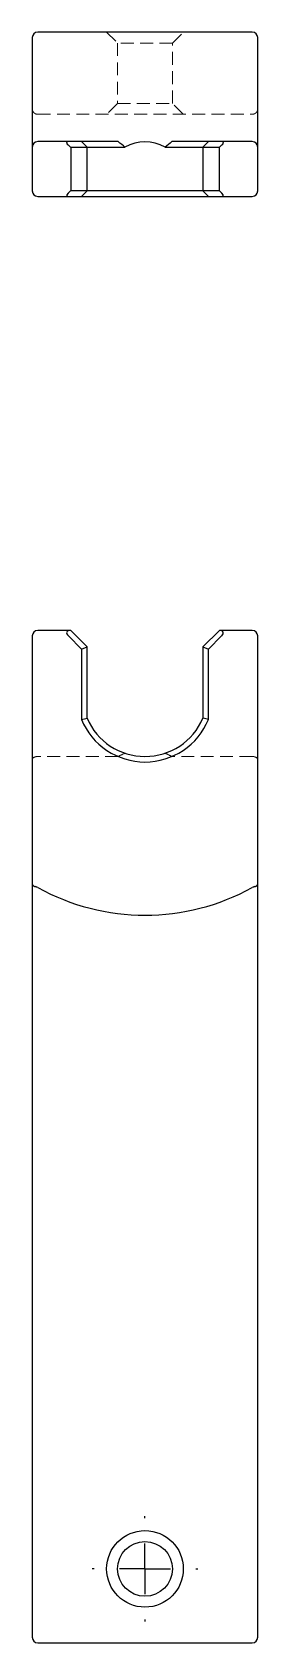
# Model space of a CAD drawing. Header units: millimetres. Extents: x 72 to 231, y 7 to 166.
# Drawn here: x 71.7 to 93.9, y 7 to 166.1 of the extents above.
import ezdxf

# ---------------------------------------------------------------- set-up
doc = ezdxf.new("R2010")
doc.units = ezdxf.units.MM
doc.linetypes.add('HIDDEN', pattern=[1.905, 1.27, -0.635])
doc.layers.add('10', color=7, linetype='Continuous')

# ---------------------------------------------------------------- blocks, each defined once
blk = doc.blocks.new('SW_CENTERMARKSYMBOL_0')
at = {"layer": '10', "color": 0}
for p, q in [((0, 5), (0, 5.2)), ((0, 0), (0, 2.5)), ((-5, 0), (-5.2, 0)), ((0, 0), (-2.5, 0)), ((0, 0), (0, -2.5)), ((0, 0), (2.5, 0)), ((5, 0), (5.2, 0)), ((0, -5), (0, -5.2))]:
    blk.add_line(p, q, dxfattribs=at)

msp = doc.modelspace()

# ---------------------------------------------------------------- linework, layer by layer
at = {"color": 7, "linetype": 'Continuous', "lineweight": 25}
for p, q in [((71.66, 165.57), (71.66, 154.76)), ((93.36, 166.11), (72.2, 166.11)), ((93.9, 154.76), (93.9, 165.57)), ((71.66, 154.76), (71.66, 150.43)), ((75.22, 155.3), (72.2, 155.3)), ((76.53, 155.3), (75.22, 155.3)), ((75.45, 154.76), (77.07, 154.76)), ((75.45, 154.76), (75.45, 150.43)), ((77.07, 154.76), (76.53, 155.3)), ((80.13, 155.3), (76.53, 155.3)), ((77.07, 150.43), (77.07, 154.76)), ((77.07, 154.76), (80.8, 154.76)), ((84.76, 154.76), (88.5, 154.76)), ((89.04, 155.3), (85.43, 155.3)), ((89.04, 155.3), (88.5, 154.76)), ((88.5, 154.76), (90.12, 154.76)), ((88.5, 154.76), (88.5, 150.43)), ((90.34, 155.3), (89.04, 155.3)), ((90.12, 150.43), (90.12, 154.76)), ((93.36, 155.3), (90.34, 155.3)), ((93.9, 150.43), (93.9, 154.76)), ((72.2, 149.89), (75.22, 149.89)), ((75.22, 149.89), (76.53, 149.89)), ((77.07, 150.43), (75.45, 150.43)), ((76.53, 149.89), (77.07, 150.43)), ((76.53, 149.89), (89.04, 149.89)), ((88.5, 150.43), (77.07, 150.43)), ((90.12, 150.43), (88.5, 150.43)), ((88.5, 150.43), (89.04, 149.89)), ((89.04, 149.89), (90.34, 149.89)), ((90.34, 149.89), (93.36, 149.89)), ((75.45, 107), (72.2, 107)), ((77.07, 105.38), (75.45, 107)), ((90.12, 107), (88.5, 105.38)), ((93.36, 107), (90.12, 107)), ((71.66, 106.46), (71.66, 87.83)), ((75.22, 106.46), (76.53, 105.15)), ((76.53, 105.15), (77.07, 105.38)), ((76.53, 105.15), (76.53, 98.22)), ((77.07, 98.33), (77.07, 105.38)), ((88.5, 105.38), (89.04, 105.15)), ((88.5, 105.38), (88.5, 98.33)), ((89.04, 105.15), (90.34, 106.46)), ((89.04, 98.22), (89.04, 105.15)), ((93.9, 87.83), (93.9, 106.46)), ((71.66, 81.95), (71.66, 7.54)), ((93.9, 7.54), (93.9, 81.95)), ((72.2, 7), (93.36, 7))]:
    msp.add_line(p, q, dxfattribs=at)
at = {"color": 7, "linetype": 'HIDDEN', "lineweight": 18}
for p, q in [((79, 166.11), (80.08, 165.03)), ((85.48, 165.03), (86.56, 166.11)), ((85.48, 165.03), (80.08, 165.03)), ((80.08, 165.03), (80.08, 159.08)), ((85.48, 159.08), (85.48, 165.03)), ((72.2, 158), (93.36, 158)), ((80.08, 159.08), (79, 158)), ((80.08, 159.08), (85.48, 159.08)), ((86.56, 158), (85.48, 159.08)), ((80.13, 94.56), (72.2, 94.56)), ((93.36, 94.56), (85.43, 94.56))]:
    msp.add_line(p, q, dxfattribs=at)
at = {"color": 7, "linetype": 'Continuous', "lineweight": 25}
for radius in [3.78, 2.7]:
    msp.add_circle((82.78, 14.3), radius, dxfattribs=at)
for centre, radius, start, end in [((72.2, 165.57), 0.54, 90, 180), ((93.36, 165.57), 0.54, 0, 90), ((72.2, 154.76), 0.54, 90, 180), ((93.36, 154.76), 0.54, 0, 90), ((72.2, 150.43), 0.54, 180, 270), ((93.36, 150.43), 0.54, 270, 0), ((72.2, 106.46), 0.54, 90, 180), ((93.36, 106.46), 0.54, 0, 90), ((82.78, 100.77), 6.76, 202.1804, 337.8196), ((82.78, 100.77), 6.21, 203.1374, 336.8626), ((82.78, 100.77), 21.89, 241.1067, 298.8933), ((72.2, 7.54), 0.54, 180, 270), ((93.36, 7.54), 0.54, 270, 0)]:
    msp.add_arc(centre, radius, start, end, dxfattribs=at)
for centre, major_axis, ratio, start_param, end_param in [((75.99, 154.76), (0.927, -0.48), 0.267949, 2.663934, 4.234731), ((82.78, 144.95), (0, 10.34), 0.600861, 5.9585, 6.60787), ((89.58, 154.76), (0.927, 0.48), 0.267949, 5.190047, 6.760844), ((75.99, 150.43), (0.927, 0.48), 0.267949, 2.048455, 3.619251), ((89.58, 150.43), (0.927, -0.48), 0.267949, 5.805527, 7.376323), ((75.99, 106.46), (0.923, -0.382), 0.414214, 2.356194, 3.926991), ((89.58, 106.46), (0.923, 0.382), 0.414214, 5.497787, 7.068583)]:
    msp.add_ellipse(centre, major_axis=major_axis, ratio=ratio, start_param=start_param, end_param=end_param, dxfattribs=at)
at = {"color": 7, "linetype": 'HIDDEN', "lineweight": 18}
for centre, start_param, end_param in [((72.2, 94.25), 1.570796, 3.141593), ((93.36, 94.25), 0, 1.570796)]:
    msp.add_ellipse(centre, major_axis=(0.54, 0), ratio=0.565773, start_param=start_param, end_param=end_param, dxfattribs=at)
for points, knots in [([(71.66, 158.54), (71.66, 158.52), (71.67, 158.47), (71.68, 158.4), (71.7, 158.35), (71.72, 158.3), (71.75, 158.24), (71.81, 158.17), (71.88, 158.1), (71.95, 158.07), (71.97, 158.05)], [0, 0, 0, 0, 0.126973, 0.240565, 0.34078, 0.427622, 0.50113, 0.680825, 0.846896, 1, 1, 1, 1]), ([(93.59, 158.05), (93.61, 158.06), (93.64, 158.08), (93.69, 158.11), (93.74, 158.15), (93.78, 158.2), (93.83, 158.27), (93.89, 158.38), (93.89, 158.48), (93.9, 158.54)], [0, 0, 0, 0, 0.090476, 0.185502, 0.285268, 0.389908, 0.499551, 0.708182, 1, 1, 1, 1])]:
    msp.add_open_spline(points, degree=3, knots=knots, dxfattribs=at)
for points in [[(72.2, 158), (72.13, 158), (72.05, 158.02), (71.97, 158.05)], [(93.59, 158.05), (93.51, 158.02), (93.43, 158), (93.36, 158)], [(80.8, 94.88), (80.6, 94.79), (80.38, 94.69), (80.13, 94.56)], [(85.43, 94.56), (85.19, 94.68), (84.97, 94.79), (84.76, 94.88)]]:
    msp.add_open_spline(points, degree=3, dxfattribs=at)
at = {"color": 7, "linetype": 'Continuous', "lineweight": 25}
for points in [[(80.8, 154.76), (80.6, 154.91), (80.38, 155.08), (80.13, 155.3)], [(85.43, 155.3), (85.19, 155.09), (84.97, 154.91), (84.76, 154.76)], [(76.53, 98.22), (76.71, 98.26), (76.89, 98.29), (77.07, 98.33)], [(89.04, 98.22), (88.86, 98.26), (88.68, 98.29), (88.5, 98.33)], [(71.66, 87.83), (71.66, 85.78), (71.66, 83.85), (71.66, 81.95)], [(93.9, 81.95), (93.9, 83.85), (93.9, 85.78), (93.9, 87.83)], [(72.2, 81.6), (72.13, 81.64), (72.05, 81.68), (71.97, 81.7)], [(93.59, 81.7), (93.51, 81.68), (93.43, 81.64), (93.36, 81.6)]]:
    msp.add_open_spline(points, degree=3, dxfattribs=at)
for points, knots in [([(71.66, 81.95), (71.66, 81.94), (71.67, 81.91), (71.68, 81.88), (71.7, 81.85), (71.72, 81.83), (71.75, 81.79), (71.81, 81.76), (71.88, 81.72), (71.95, 81.7), (71.97, 81.7)], [0, 0, 0, 0, 0.126973, 0.240565, 0.34078, 0.427622, 0.50113, 0.680825, 0.846896, 1, 1, 1, 1]), ([(93.59, 81.7), (93.61, 81.7), (93.64, 81.71), (93.69, 81.73), (93.74, 81.75), (93.78, 81.78), (93.83, 81.81), (93.89, 81.87), (93.89, 81.92), (93.9, 81.95)], [0, 0, 0, 0, 0.090476, 0.185502, 0.285268, 0.389908, 0.499551, 0.708182, 1, 1, 1, 1])]:
    msp.add_open_spline(points, degree=3, knots=knots, dxfattribs=at)

# ---------------------------------------------------------------- block references
at = {"layer": '10'}
msp.add_blockref('SW_CENTERMARKSYMBOL_0', (82.78, 14.3), dxfattribs=at)

doc.saveas('drawing.dxf')
